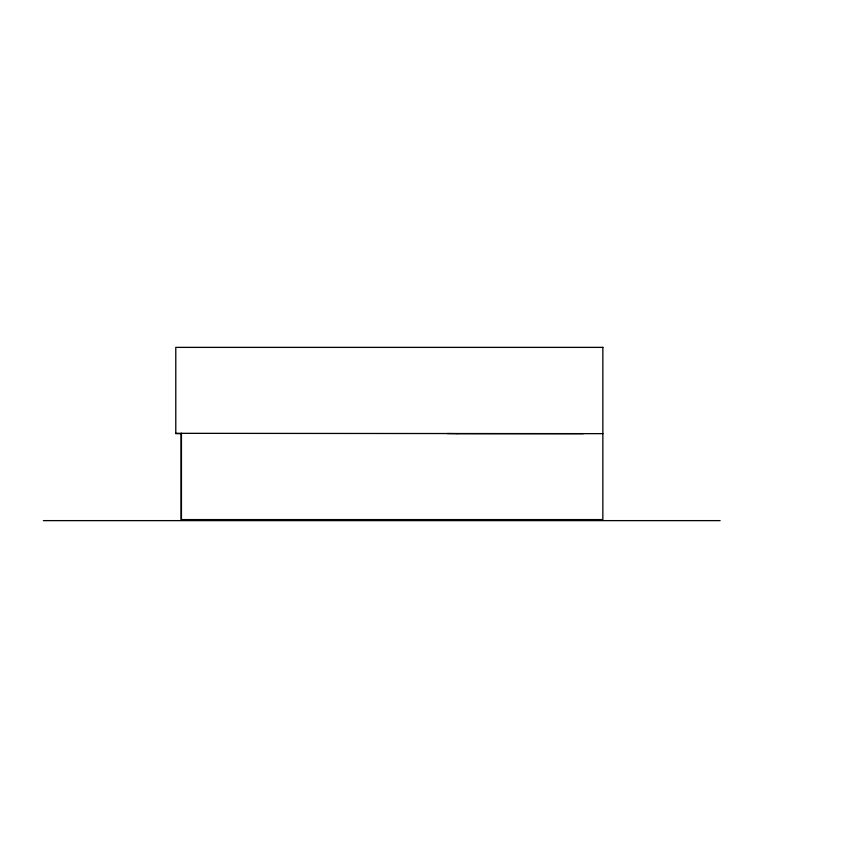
<?xml version="1.0" encoding="UTF-8"?>
<svg xmlns="http://www.w3.org/2000/svg" width="868" height="868" viewBox="0 0 868 868"><rect width="100%" height="100%" fill="white"/><g stroke="black" fill="none" stroke-linecap="round" stroke-linejoin="round"><path stroke-width="1.3" d="M447.291 433.555L457.186 433.642M602.935 347.374L175.781 347.374L175.781 433.642L181.195 433.642M175.781 433.327L583.361 433.642M457.013 433.642L602.935 433.642M43.4 520.626L720.115 520.626M602.848 347.374L602.848 519.596L181.13 519.596L181.13 433.327M181.434 433.327L181.434 519.596"/></g></svg>
